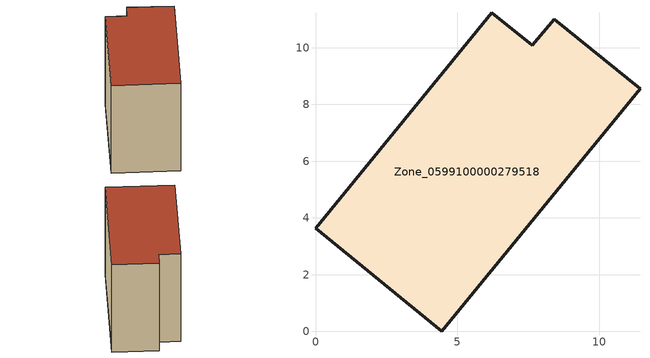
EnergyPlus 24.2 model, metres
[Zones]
Zone_0599100000279518
 floor ground (C_G): 0,3.63 6.21,11.24 7.64,10.08 8.41,11.01 11.44,8.55 4.45,0 z0
 wall outside (C_F): 6.21,11.24 0,3.63 4.45,0 11.44,8.55 8.41,11.01 7.64,10.08 6.21,11.24 z0:8.81
 roof outside (C_R): 11.44,8.55 8.41,11.01 7.64,10.08 6.21,11.24 0,3.63 4.45,0 z8.81
[BUILDING]
Pand.0599100000279518: North Axis=0; Terrain=City; Loads Convergence Tolerance Value=0.04; Temperature Convergence Tolerance Value=0.4; Solar Distribution=FullExterior; Maximum Number of Warmup Days=25; Minimum Number of Warmup Days=1
[Site:Location]
Rotterdam.The.Hague.AP_ZH_NLD Design_Conditions: Latitude=51.96; Longitude=4.45; Time Zone=1; Elevation=-4.5
[SITE:GROUNDTEMPERATURE:BUILDINGSURFACE]
18, 18, 18, 18, 18, 18, 18, 18, 18, 18, 18, 18
[MATERIAL] Thermal Absorptance=0.9; Solar Absorptance=0.7; Visible Absorptance=0.7
Name | Roughness | Thickness | Conductivity | Density | Specific Heat
G.TI.1946 | MediumSmooth | 0.15 | 1 | 540 | 1210
F.TI.1946 | Rough | 0.3 | 0.857143 | 1920 | 840
R.TI.1946 | MediumRough | 0.2 | 0.1 | 1500 | 1000
[CONSTRUCTION]
C_G: G.TI.1946
C_F: F.TI.1946
C_R: R.TI.1946
[ZONE]
Zone_0599100000279518: Type=1; Multiplier=1; Ceiling Height=Autocalculate; Volume=Autocalculate; Floor Area=autocalculate; Part of Total Floor Area=Yes
[ZONEINFILTRATION:DESIGNFLOWRATE]
Infil_Zone_0599100000279518: Zone or ZoneList or Space or SpaceList=Zone_0599100000279518; Schedule=AlwaysOn; Design Flow Rate Calculation Method=Flow/Area; Flow Rate per Floor Area=0.003; Constant Term Coefficient=1; Temperature Term Coefficient=0; Velocity Term Coefficient=0; Velocity Squared Term Coefficient=0
[HVACTEMPLATE:ZONE:IDEALLOADSAIRSYSTEM]
Zone_0599100000279518: Maximum Heating Supply Air Temperature=50; Minimum Cooling Supply Air Temperature=13; Maximum Heating Supply Air Humidity Ratio=0.0156; Minimum Cooling Supply Air Humidity Ratio=0.0077; Heating Limit=NoLimit; Cooling Limit=NoLimit; Dehumidification Control Type=ConstantSensibleHeatRatio; Cooling Sensible Heat Ratio=0.7; Dehumidification Setpoint=60; Humidification Control Type=None; Humidification Setpoint=30; Outdoor Air Method=None; Outdoor Air Flow Rate per Person=0.00944; Outdoor Air Flow Rate per Zone Floor Area=0; Outdoor Air Flow Rate per Zone=0; Demand Controlled Ventilation Type=None; Outdoor Air Economizer Type=NoEconomizer; Heat Recovery Type=None; Sensible Heat Recovery Effectiveness=0.7; Latent Heat Recovery Effectiveness=0.65
[ZONECONTROL:THERMOSTAT]
ThermostatControl_Zone_0599100000279518: Zone or ZoneList=Zone_0599100000279518; Control Type Schedule=DualSetpointControlType; Control 1=Thermostat_Zone_0599100000279518; Temperature Difference Between Cutout And Setpoint=0
[THERMOSTATSETPOINT:DUALSETPOINT]
Thermostat_Zone_0599100000279518: Heating Setpoint Temperature Schedule=HeatingSetpoint_Zone_0599100000279518; Cooling Setpoint Temperature Schedule=CoolingSetpoint_Zone_0599100000279518
[SCHEDULE:COMPACT]
HeatingSetpoint_Zone_0599100000279518: Through: 12/31, For: AllDays, Until: 24:00, 21
CoolingSetpoint_Zone_0599100000279518: Through: 12/31, For: AllDays, Until: 24:00, 24
DualSetpointControlType: Through: 12/31, For: AllDays, Until: 24:00, 4
AlwaysOn: Through: 12/31, For: AllDays, Until: 24:00, 1
